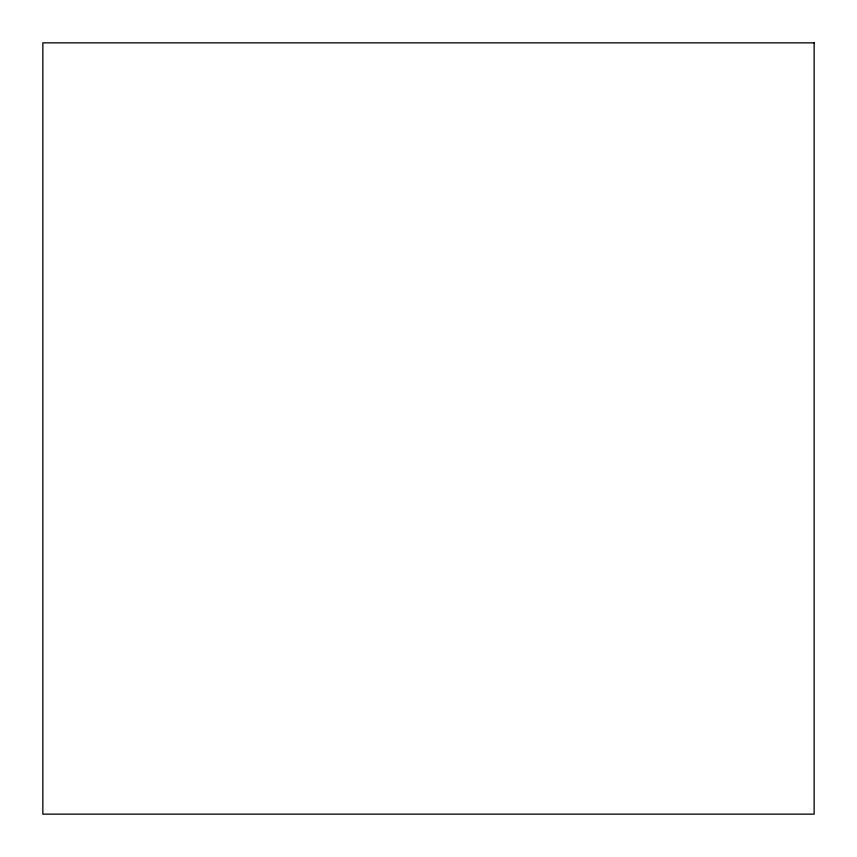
<?xml version="1.0" encoding="UTF-8"?>
<svg xmlns="http://www.w3.org/2000/svg" width="857" height="857" viewBox="0 0 857 857"><rect width="100%" height="100%" fill="white"/><g stroke="black" fill="none" stroke-linecap="round" stroke-linejoin="round"><path stroke-width="1.29" d="M814.15 42.85L42.85 42.85L42.85 814.15L814.15 814.15L814.15 42.85"/></g></svg>
